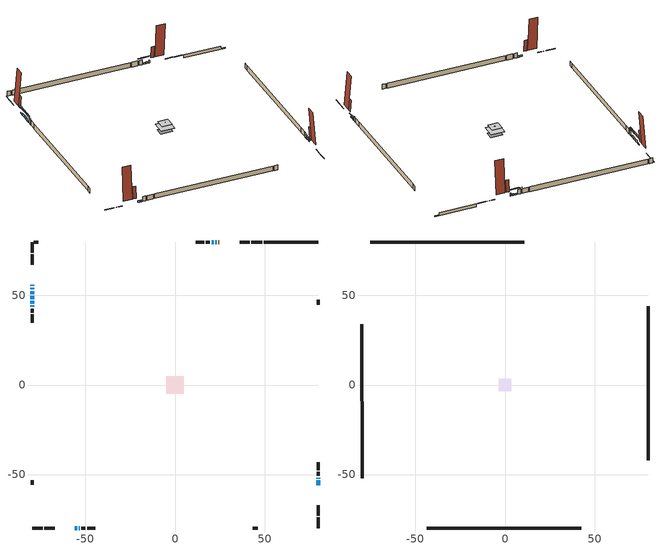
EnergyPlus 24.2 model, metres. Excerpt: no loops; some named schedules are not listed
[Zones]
conditioned space
 floor outside (Floor1 construction): -0.47,-0.47 -0.47,0.47 0.47,0.47 0.47,-0.47 z1.3
 floor adiabatic (AdiabaticFloorConstruction): -5,-5 -5,5 5,5 5,-5 z2.52
 floor foundation (Slab1 construction): -4.39,-3.18 -4.39,3.18 4.39,3.18 4.39,-3.18 z-0.97
 wall outside (RimJoist1 construction): 48.68,79.88 42.71,79.88 / -79.88,-79.88 -73.91,-79.88 / -79.88,79.88 -79.88,73.91 / 79.88,-79.88 79.88,-73.91 z1.3:1.6
 wall outside (RimJoist2 construction): 41.78,79.88 36.1,79.88 / -72.98,-79.88 -67.3,-79.88 / -79.88,72.98 -79.88,67.3 / 79.88,-72.98 79.88,-67.3 z1.3:1.6
 wall outside (AdiabaticWallConstruction 1): 24.78,79.88 24.13,79.88 z1.3:3.33
 wall outside (AdiabaticWallConstruction): 23.2,79.88 22.5,79.88 z1.3:2.58; -79.88,55.98 -79.88,55.36 z1.3:2.34; -79.88,54.44 -79.88,53.43 z1.3:2.46; -79.88,52.5 -79.88,50.73 / -79.88,49.8 -79.88,48.04 / -79.88,47.11 -79.88,45.34 z1.3:3.34; -55.98,-79.88 -54.62,-79.88 / -53.7,-79.88 -53.19,-79.88 z1.3:2.52; 79.88,-55.98 79.88,-53.26 z1.3:1.97; 79.88,-52.33 79.88,-51.72 / 21.57,79.88 20.41,79.88 z1.3:2.37; -79.88,44.41 -79.88,43.59 z1.3:2.19
 wall outside (Wall1 construction): 19.48,79.88 17.25,79.88 / -52.27,-79.88 -50.03,-79.88 / -79.88,42.66 -79.88,40.43 / 79.88,-50.79 79.88,-48.56 z1.3:4.96
 wall outside (Wall2 construction): 16.32,79.88 11.73,79.88 / -49.1,-79.88 -44.52,-79.88 / -79.88,39.5 -79.88,34.91 / 79.88,-47.63 79.88,-43.04 z1.3:4.96
 wall outside (Wall5 construction): -76.28,79.88 -78.95,79.88 / 43.49,-79.88 46.16,-79.88 / -79.88,-53.1 -79.88,-55.77 / 79.88,44.97 79.88,47.63 z1.3:4.96
 wall foundation (FoundationWall1 construction): 49.61,79.88,-0.97 49.61,79.88,1.3 76.85,79.88,1.3 76.85,79.88,-0.28 79.88,79.88,-0.28 79.88,79.88,-0.97
 window (WindowConstruction): 23.2,79.88 22.5,79.88 z1.3:2.58
 window (WindowConstruction 8): -79.88,55.97 -79.88,55.37 z1.3:2.34
 window (WindowConstruction 10): -79.88,54.44 -79.88,53.43 z1.3:2.46
 window (WindowConstruction 11): -79.88,52.5 -79.88,50.73 z1.3:3.34
 window (WindowConstruction 1): -79.88,49.8 -79.88,48.04 z1.3:3.34
 window (WindowConstruction 2): -55.97,-79.88 -54.63,-79.88 z1.3:2.52
 window (WindowConstruction 9): -53.7,-79.88 -53.2,-79.88 z1.3:2.52
 window (WindowConstruction 3): 79.88,-55.97 79.88,-53.26 z1.3:1.97
 window (WindowConstruction 4): 79.88,-52.33 79.88,-51.72 z1.3:2.37
 window (WindowConstruction 5): 21.57,79.88 20.41,79.88 z1.3:2.37
 window (WindowConstruction 6): -79.88,47.11 -79.88,45.34 z1.3:3.34
 window (WindowConstruction 7): -79.88,44.41 -79.88,43.59 z1.3:2.18
 door (Door): 24.78,79.88 24.13,79.88 z1.3:3.33
 ceiling adiabatic (AdiabaticFloorConstruction): 5,-5 5,5 -5,5 -5,-5 z2.52
 roof outside (Roof3 construction): 25.71,79.88,4.96 25.71,79.14,13.77 27.92,79.14,13.77 27.92,79.88,4.96; -56.9,-79.88,4.96 -56.9,-79.14,13.77 -59.11,-79.14,13.77 -59.11,-79.88,4.96; -79.88,56.9,4.96 -79.14,56.9,13.77 -79.14,59.11,13.77 -79.88,59.11,4.96; 79.88,-56.9,4.96 79.14,-56.9,13.77 79.14,-59.11,13.77 79.88,-59.11,4.96
attic - vented
 floor to conditioned space (Floor2 construction Reversed): -3.62,-3.62 -3.62,3.62 3.62,3.62 3.62,-3.62 z4.96
 floor to conditioned space (Floor3 construction Reversed): -0.47,-0.47 -0.47,0.47 0.47,0.47 0.47,-0.47 z4.96
 wall outside (Wall3 construction): 10.8,79.88 -75.35,79.88 / -43.59,-79.88 42.56,-79.88 / -79.88,33.98 -79.88,-52.17 / 79.88,-42.11 79.88,44.04 z1.3:4.96
 roof outside (Roof1 construction): 28.85,79.88,4.96 28.85,77.78,30.19 35.18,77.78,30.19 35.18,79.88,4.96; -60.04,-79.88,4.96 -60.04,-77.78,30.19 -66.37,-77.78,30.19 -66.37,-79.88,4.96; -79.88,60.04,4.96 -77.78,60.04,30.19 -77.78,66.37,30.19 -79.88,66.37,4.96; 79.88,-60.04,4.96 77.78,-60.04,30.19 77.78,-66.37,30.19 79.88,-66.37,4.96
shading: 18.64,79.88 27.06,79.88 27.06,80.29 18.64,80.29 z6.44; -79.88,51.51 -79.88,59.83 -80.29,59.83 -80.29,51.51 z6.2; -79.88,49.57 -79.88,58.29 -80.29,58.29 -80.29,49.57 z6.32; -79.88,46.87 -79.88,56.36 -80.29,56.36 -80.29,46.87 z7.2; -79.88,44.18 -79.88,53.66 -80.29,53.66 -80.29,44.18 z7.2; 79.88,-51.84 79.88,-57.4 80.29,-57.4 80.29,-51.84 z3.39; 79.88,-50.3 79.88,-53.75 80.29,-53.75 80.29,-50.3 z3.79; 16.55,79.88 25.43,79.88 25.43,80.29 16.55,80.29 z6.23; -79.88,41.48 -79.88,50.97 -80.29,50.97 -80.29,41.48 z7.2; -79.88,39.73 -79.88,48.27 -80.29,48.27 -80.29,39.73 z6.04
[Building]
Building 1: Terrain=Suburbs
[Site:Location]
Mont Joli AP_QC: Latitude {deg}=48.61; Longitude {deg}=-68.21; Time Zone {hr}=-5; Elevation {m}=52; Keep Site Location Information=Yes
[Site:GroundTemperature:Shallow]
-0.843868, -3.04892, -3.2255, -2.1791, 2.02165, 6.20283, 9.82768, 12.1239, 12.319, 10.4514, 6.91898, 2.86606
[Site:WaterMainsTemperature]
Calculation Method=Schedule; Temperature Schedule=mains temperature schedule
[Material] Roughness=Rough; Thermal Absorptance=0.9
Name | Thickness {m} | Conductivity {W/m-K} | Density {kg/m3} | Specific Heat {J/kg-K} | Solar Absorptance | Visible Absorptance
asphalt or fiberglass shingles | 0.00635 | 0.162714 | 1121.4 | 1465.45 | 0.4 | 0.4
ceiling loosefill ins | 0.169333 | 0.0480833 | 16.02 | 1046.75 | 0.7 | 0.7
ceiling stud and cavity | 0.1397 | 0.118768 | 65.682 | 1177.47 | 0.7 | 0.7
ceiling stud and cavity 1 | 0.1397 | 0.126132 | 65.682 | 1177.47 | 0.7 | 0.7
concrete 4.0 in. | 0.1016 | 1.803125 | 2242.8 | 837.4 | 0.7 | 0.7
concrete 8.0 in. | 0.2032 | 1.803125 | 2242.8 | 837.4 | 0.7 | 0.7
door material | 0.04445 | 0.0451087 | 512.64 | 1214.23 | 0.7 | 0.7
exterior vertical ins | 0.0451399 | 0.029427 | 32.04 | 1214.23 | 0.7 | 0.7
floor covering | 0.0127 | 0.0433444 | 54.468 | 1339.84 | 0.6 | 0.6
floor rigid ins; wall rigid ins | 0.512978 | 0.029427 | 32.04 | 1214.23 | 0.7 | 0.7
floor stud and cavity | 0.1397 | 0.0918049 | 92.3553 | 1139.71 | 0.7 | 0.7
floor stud and cavity 1 | 0.1397 | 1.75129 | 37.0049 | 1207.88 | 0.7 | 0.7
furniture material conditioned space 1 | 0.1524 | 0.115458 | 640.8 | 1214.23 | 0.6 | 0.6
gypsum board | 0.0127 | 0.160291 | 801 | 837.4 | 0.6 | 0.6
gypsum board 1 | 0.0127 | 0.160291 | 801 | 837.4 | 0.7 | 0.7
osb sheathing 0.5 in. | 0.0127 | 0.115458 | 512.64 | 1214.23 | 0.7 | 0.7
osb sheathing 0.75 in. | 0.01905 | 0.115458 | 512.64 | 1214.23 | 0.7 | 0.7
osb sheathing 2.0 in. | 0.0508 | 0.115458 | 512.64 | 1214.23 | 0.7 | 0.7
rim joist rigid ins; roof rigid ins | 0.051816 | 0.029427 | 32.04 | 1214.23 | 0.7 | 0.7
rim joist stud and cavity | 0.0508 | 0.0451784 | 125.044 | 1163.47 | 0.6 | 0.6
rim joist stud and cavity 1 | 0.0508 | 0.0399264 | 125.044 | 1163.47 | 0.6 | 0.6
roof stud and cavity | 0.2032 | 0.214196 | 78.34581 | 1123.46 | 0.7 | 0.7
wall stud and cavity | 0.1397 | 0.084134 | 139.0536 | 1170.24 | 0.7 | 0.7
wall stud and cavity 1 | 0.1397 | 0.0822159 | 139.0536 | 1170.24 | 0.7 | 0.7
wall stud and cavity 2 | 0.0889 | 6.9971 | 50.32683 | 1063.81 | 0.6 | 0.6
wall stud and cavity 3 | 0.1397 | 0.0858158 | 139.0536 | 1170.24 | 0.7 | 0.7
wall stud and cavity 4 | 0.0889 | 0.380278 | 52.3479 | 1209.89 | 0.7 | 0.7
wall stud and cavity 5 | 0.0889 | 0.391764 | 83.0341 | 1211.67 | 0.7 | 0.7
wood siding | 0.0254 | 0.102417 | 544.68 | 1172.36 | 0.4 | 0.4
wood siding 1 | 0.00254 | 0.102417 | 544.68 | 1172.36 | 0.4 | 0.4
wood siding 2; wood siding 3; wood siding 4 | 0.0254 | 0.102417 | 544.68 | 1172.36 | 0.7 | 0.7
[WindowMaterial:SimpleGlazingSystem]
Name | U-Factor {W/m2-K} | Solar Heat Gain Coefficient
WindowMaterial | 3.006501 | 0.52
WindowMaterial 1 | 4.23352 | 0.68
WindowMaterial 2 | 2.9378 | 0.65
WindowMaterial 3 | 2.197386 | 0.61
WindowMaterial 4 | 2.293912 | 0.57
WindowMaterial 5 | 2.99458 | 0.55
WindowMaterial 6 | 5.83755 | 0.59
WindowMaterial 7 | 5.97666 | 0.58
WindowMaterial 8 | 6.75625 | 0.73
WindowMaterial 9 | 2.94802 | 0.58
[Construction]
AdiabaticFloorConstruction: floor stud and cavity 1, floor rigid ins, osb sheathing 0.75 in., floor covering
AdiabaticWallConstruction: wood siding 3, wall rigid ins, wall stud and cavity 4, gypsum board
AdiabaticWallConstruction 1: wood siding 4, wall rigid ins, wall stud and cavity 4, gypsum board
Door: door material
Floor1 construction: floor stud and cavity, osb sheathing 0.75 in., floor covering
Floor2 construction Reversed: gypsum board, ceiling stud and cavity, ceiling loosefill ins
Floor3 construction Reversed: gypsum board, ceiling stud and cavity 1, ceiling loosefill ins
FoundationWall1 construction: concrete 8.0 in., gypsum board 1
furniture construction conditioned space 1: furniture material conditioned space 1
PartitionWallConstruction: gypsum board, wall stud and cavity 5, gypsum board
RimJoist1 construction: wood siding 2, osb sheathing 2.0 in., rim joist stud and cavity
RimJoist2 construction: wood siding 2, rim joist rigid ins, osb sheathing 2.0 in., rim joist stud and cavity 1
Roof1 construction: asphalt or fiberglass shingles
Roof3 construction: asphalt or fiberglass shingles, roof rigid ins, osb sheathing 0.75 in., roof stud and cavity, gypsum board
Slab1 construction: concrete 4.0 in.
Wall1 construction: wood siding, osb sheathing 0.5 in., wall stud and cavity, gypsum board
Wall2 construction: wood siding, osb sheathing 0.5 in., wall stud and cavity 1, gypsum board
Wall3 construction: wood siding 1, wall stud and cavity 2
Wall5 construction: wood siding, osb sheathing 0.5 in., wall stud and cavity 3, gypsum board
WindowConstruction: WindowMaterial
WindowConstruction 1; WindowConstruction 11; WindowConstruction 6: WindowMaterial 1
WindowConstruction 10: WindowMaterial 9
WindowConstruction 2: WindowMaterial 2
WindowConstruction 3: WindowMaterial 3
WindowConstruction 4: WindowMaterial 4
WindowConstruction 5: WindowMaterial 5
WindowConstruction 7: WindowMaterial 6
WindowConstruction 8: WindowMaterial 7
WindowConstruction 9: WindowMaterial 8
[Zone] Multiplier=1; Part of Total Floor Area=Yes
Name | Volume {m3}
attic - vented | 64.4849
conditioned space | 429.2
[Space]
Name | Zone | Volume {m3}
attic - vented 1 | attic - vented | 64.4849
conditioned space 1 | conditioned space | 429.2
[ZoneInfiltration:EffectiveLeakageArea]
infil attic - vented 1: Zone or Space=attic - vented 1; Schedule=Always On Discrete; Effective Air Leakage Area {cm2}=1851.13; Stack Coefficient=0.00200863; Wind Coefficient=3.0281e-05
[ZoneMixing]
whole house fan mix: Zone or Space=attic - vented; Schedule=Always On Continuous; Design Flow Rate Calculation Method=Flow/Zone; Design Flow Rate {m3/s}=0; Source Zone or Space=conditioned space
[SurfaceProperty:ExposedFoundationPerimeter]
Slab1: Exposed Perimeter Calculation Method=TotalExposedPerimeter; Total Exposed Perimeter {m}=30.268
[InternalMass] Zone or ZoneList=conditioned space; Space or SpaceList=conditioned space 1
Name | Construction | Surface Area {m2}
furniture mass conditioned space 1 | furniture construction conditioned space 1 | 62.6718
partition wall mass | PartitionWallConstruction | 156.679
[Lights]
interior lighting: Zone or ZoneList or Space or SpaceList=conditioned space 1; Schedule=interior lighting schedule; Design Level Calculation Method=LightingLevel; Lighting Level {W}=343.2; Return Air Fraction=0; Fraction Radiant=0.6; Fraction Visible=0.2; Fraction Replaceable=1
[People]
occupants: Zone or ZoneList or Space or SpaceList=conditioned space 1; Number of People Schedule=occupants schedule; Number of People Calculation Method=People; Number of People=3; Fraction Radiant=0.314171; Sensible Heat Fraction=0.56303; Activity Level Schedule=occupants activity schedule; Carbon Dioxide Generation Rate {m3/s-W}=0; Enable ASHRAE 55 Comfort Warnings=No; Mean Radiant Temperature Calculation Type=EnclosureAveraged
[ElectricEquipment] Zone or ZoneList or Space or SpaceList=conditioned space 1; Design Level Calculation Method=EquipmentLevel
Name | Schedule | Design Level {W} | Fraction Latent | Fraction Radiant | Fraction Lost
clothes dryer | clothes dryer schedule | 140.772 | 0.015 | 0.081 | 0.85
clothes washer | clothes washer schedule | 32.1985 | 0.03 | 0.162 | 0.7
cooking range | cooking range schedule | 215.147 | 0.08 | 0.432 | 0.2
dishwasher | dishwasher schedule | 66.8632 | 0.3 | 0.18 | 0.4
fridge | fridge schedule | 72.9452 | 0 | 0.6 | 0
mech vent bath fan 0 | mech vent bath fan 0 schedule | 50.2 | 0 | 0 | 1
mech vent house fan | mech vent house fan schedule | 0 | 0 | 0 | 1
mech vent house fan cfis | mech vent house fan cfis schedule | 0 | 0 | 0 | 0
mech vent range fan 0 | mech vent range fan 0 schedule | 57 | 0 | 0 | 1
misc plug loads | misc plug loads schedule | 494.7 | 0.045 | 0.513 | 0.1
whole house fan | Always On Discrete | 0 | 0 | 0 | 1
[OtherEquipment] Zone or ZoneList or Space or SpaceList=conditioned space 1; Design Level Calculation Method=EquipmentLevel
Name | Fuel Type | Schedule | Design Level {W} | Fraction Latent | Fraction Radiant | Fraction Lost
clothes dryer 1 | Electricity | clothes dryer schedule | 0 | 0.015 | 0.081 | 0.85
cooking range 1 | Electricity | cooking range schedule | 0 | 0.08 | 0.432 | 0.2
general water use latent | None | general water use schedule | 62.594 | 1 | 0 | 0
general water use sensible | None | general water use schedule | -61.6891 | 0 | 0.6 | 0
mech vent house fan latent load | None | Always On Discrete | 0 | 1 | 0 | 0
mech vent house fan sensible load | None | Always On Discrete | 0 | 0 | 0 | 0
water heater energy adjustment1 | Electricity | Always On Discrete | 0.01 | 0 | 0 | 1
[ZoneInfiltration:DesignFlowRate] Zone or ZoneList or Space or SpaceList=conditioned space 1; Schedule=Always On Discrete; Design Flow Rate Calculation Method=Flow/Zone; Design Flow Rate {m3/s}=0
infil flow; natural vent flow; whole house fan flow
[ZoneControl:Thermostat]
conditioned space Thermostat: Zone or ZoneList=conditioned space; Control Type Schedule=conditioned space Thermostat Schedule; Control 1=conditioned space temperature setpoint; Temperature Difference Between Cutout And Setpoint {deltaC}=0
[ThermostatSetpoint:DualSetpoint]
conditioned space temperature setpoint: Heating Setpoint Temperature Schedule=heating setpoint; Cooling Setpoint Temperature Schedule=cooling setpoint
[Zone equipment]
conditioned space: electric baseboard
[Foundation:Kiva]
Foundation Kiva 1: Initial Indoor Air Temperature {C}=18; Wall Height Above Grade {m}=1.3; Wall Depth Below Slab {m}=0.2032; Custom Block Material Name 1=exterior vertical ins; Custom Block Depth 1 {m}=2.269998; Custom Block X Position 1 {m}=0.2159; Custom Block Z Position 1 {m}=0
[Foundation:Kiva:Settings]
Soil Conductivity {W/m-K}=0.849921; Soil Density {kg/m3}=1842.3; Soil Specific Heat {J/kg-K}=418.7; Ground Solar Absorptivity=0.9; Ground Thermal Absorptivity=0.9; Ground Surface Roughness {m}=0.03; Far-Field Width {m}=40; Deep-Ground Boundary Condition=ZeroFlux; Deep-Ground Depth {m}=40; Minimum Cell Dimension {m}=0.2; Maximum Cell Growth Coefficient=3; Simulation Timestep=Timestep
[Exterior:Lights]
exterior lighting: Schedule=exterior lighting schedule; Design Level {W}=75.6
[EnergyManagementSystem:Sensor] Output:Variable or Output:Meter Index Key=conditioned space
Name | Output:Variable or Output:Meter
conditioned_space_clg_unmet_s | Zone Cooling Setpoint Not Met Time
conditioned_space_htg_unmet_s | Zone Heating Setpoint Not Met Time
fridge_tin_s; tin_s; tin_s_1 | Zone Mean Air Temperature
tout_s | Zone Outdoor Air Drybulb Temperature
win_s | Zone Air Humidity Ratio
[Schedule:Constant]
Name | Hourly Value
Always On Continuous; mech vent house fan schedule; mech vent house fan cfis schedule; Always On Discrete | 1
occupants activity schedule | 117.228
fridge schedule | 0
[Schedule:Week:Daily]
interior lighting schedule Week Rule - Jan1-Jan27: interior lighting schedule day, interior lighting schedule day, interior lighting schedule day, interior lighting schedule day, interior lighting schedule day, interior lighting schedule day, interior lighting schedule day, interior lighting schedule default day, interior lighting schedule default day, interior lighting schedule default day, interior lighting schedule default day, interior lighting schedule default day
interior lighting schedule Week Rule - Jan28-Feb3: interior lighting schedule day, interior lighting schedule day, interior lighting schedule day, interior lighting schedule day, interior lighting schedule day 1, interior lighting schedule day 1, interior lighting schedule day 1, interior lighting schedule default day, interior lighting schedule default day, interior lighting schedule default day, interior lighting schedule default day, interior lighting schedule default day
interior lighting schedule Week Rule - Feb4-Feb24: interior lighting schedule day 1, interior lighting schedule day 1, interior lighting schedule day 1, interior lighting schedule day 1, interior lighting schedule day 1, interior lighting schedule day 1, interior lighting schedule day 1, interior lighting schedule default day, interior lighting schedule default day, interior lighting schedule default day, interior lighting schedule default day, interior lighting schedule default day
interior lighting schedule Week Rule - Feb25-Mar3: interior lighting schedule day 1, interior lighting schedule day 1, interior lighting schedule day 1, interior lighting schedule day 1, interior lighting schedule day 2, interior lighting schedule day 2, interior lighting schedule day 2, interior lighting schedule default day, interior lighting schedule default day, interior lighting schedule default day, interior lighting schedule default day, interior lighting schedule default day
interior lighting schedule Week Rule - Mar4-Mar31: interior lighting schedule day 2, interior lighting schedule day 2, interior lighting schedule day 2, interior lighting schedule day 2, interior lighting schedule day 2, interior lighting schedule day 2, interior lighting schedule day 2, interior lighting schedule default day, interior lighting schedule default day, interior lighting schedule default day, interior lighting schedule default day, interior lighting schedule default day
interior lighting schedule Week Rule - Apr1-Apr28: interior lighting schedule day 3, interior lighting schedule day 3, interior lighting schedule day 3, interior lighting schedule day 3, interior lighting schedule day 3, interior lighting schedule day 3, interior lighting schedule day 3, interior lighting schedule default day, interior lighting schedule default day, interior lighting schedule default day, interior lighting schedule default day, interior lighting schedule default day
interior lighting schedule Week Rule - Apr29-May5: interior lighting schedule day 3, interior lighting schedule day 3, interior lighting schedule day 4, interior lighting schedule day 4, interior lighting schedule day 4, interior lighting schedule day 4, interior lighting schedule day 4, interior lighting schedule default day, interior lighting schedule default day, interior lighting schedule default day, interior lighting schedule default day, interior lighting schedule default day
interior lighting schedule Week Rule - May6-May26: interior lighting schedule day 4, interior lighting schedule day 4, interior lighting schedule day 4, interior lighting schedule day 4, interior lighting schedule day 4, interior lighting schedule day 4, interior lighting schedule day 4, interior lighting schedule default day, interior lighting schedule default day, interior lighting schedule default day, interior lighting schedule default day, interior lighting schedule default day
interior lighting schedule Week Rule - May27-Jun2: interior lighting schedule day 4, interior lighting schedule day 4, interior lighting schedule day 4, interior lighting schedule day 4, interior lighting schedule day 4, interior lighting schedule day 5, interior lighting schedule day 5, interior lighting schedule default day, interior lighting schedule default day, interior lighting schedule default day, interior lighting schedule default day, interior lighting schedule default day
interior lighting schedule Week Rule - Jun3-Jun30: interior lighting schedule day 5, interior lighting schedule day 5, interior lighting schedule day 5, interior lighting schedule day 5, interior lighting schedule day 5, interior lighting schedule day 5, interior lighting schedule day 5, interior lighting schedule default day, interior lighting schedule default day, interior lighting schedule default day, interior lighting schedule default day, interior lighting schedule default day
interior lighting schedule Week Rule - Jul1-Jul28: interior lighting schedule day 6, interior lighting schedule day 6, interior lighting schedule day 6, interior lighting schedule day 6, interior lighting schedule day 6, interior lighting schedule day 6, interior lighting schedule day 6, interior lighting schedule default day, interior lighting schedule default day, interior lighting schedule default day, interior lighting schedule default day, interior lighting schedule default day
interior lighting schedule Week Rule - Jul29-Aug4: interior lighting schedule day 6, interior lighting schedule day 6, interior lighting schedule day 6, interior lighting schedule day 7, interior lighting schedule day 7, interior lighting schedule day 7, interior lighting schedule day 7, interior lighting schedule default day, interior lighting schedule default day, interior lighting schedule default day, interior lighting schedule default day, interior lighting schedule default day
interior lighting schedule Week Rule - Aug5-Aug25: interior lighting schedule day 7, interior lighting schedule day 7, interior lighting schedule day 7, interior lighting schedule day 7, interior lighting schedule day 7, interior lighting schedule day 7, interior lighting schedule day 7, interior lighting schedule default day, interior lighting schedule default day, interior lighting schedule default day, interior lighting schedule default day, interior lighting schedule default day
interior lighting schedule Week Rule - Aug26-Sep1: interior lighting schedule day 7, interior lighting schedule day 7, interior lighting schedule day 7, interior lighting schedule day 7, interior lighting schedule day 7, interior lighting schedule day 7, interior lighting schedule day 8, interior lighting schedule default day, interior lighting schedule default day, interior lighting schedule default day, interior lighting schedule default day, interior lighting schedule default day
interior lighting schedule Week Rule - Sep2-Sep29: interior lighting schedule day 8, interior lighting schedule day 8, interior lighting schedule day 8, interior lighting schedule day 8, interior lighting schedule day 8, interior lighting schedule day 8, interior lighting schedule day 8, interior lighting schedule default day, interior lighting schedule default day, interior lighting schedule default day, interior lighting schedule default day, interior lighting schedule default day
interior lighting schedule Week Rule - Sep30-Oct6: interior lighting schedule day 8, interior lighting schedule day 9, interior lighting schedule day 9, interior lighting schedule day 9, interior lighting schedule day 9, interior lighting schedule day 9, interior lighting schedule day 9, interior lighting schedule default day, interior lighting schedule default day, interior lighting schedule default day, interior lighting schedule default day, interior lighting schedule default day
interior lighting schedule Week Rule - Oct7-Oct27: interior lighting schedule day 9, interior lighting schedule day 9, interior lighting schedule day 9, interior lighting schedule day 9, interior lighting schedule day 9, interior lighting schedule day 9, interior lighting schedule day 9, interior lighting schedule default day, interior lighting schedule default day, interior lighting schedule default day, interior lighting schedule default day, interior lighting schedule default day
interior lighting schedule Week Rule - Oct28-Nov3: interior lighting schedule day 9, interior lighting schedule day 9, interior lighting schedule day 9, interior lighting schedule day 9, interior lighting schedule day 10, interior lighting schedule day 10, interior lighting schedule day 10, interior lighting schedule default day, interior lighting schedule default day, interior lighting schedule default day, interior lighting schedule default day, interior lighting schedule default day
interior lighting schedule Week Rule - Nov4-Nov24: interior lighting schedule day 10, interior lighting schedule day 10, interior lighting schedule day 10, interior lighting schedule day 10, interior lighting schedule day 10, interior lighting schedule day 10, interior lighting schedule day 10, interior lighting schedule default day, interior lighting schedule default day, interior lighting schedule default day, interior lighting schedule default day, interior lighting schedule default day
interior lighting schedule Week Rule - Nov25-Dec1: interior lighting schedule day 10, interior lighting schedule day 10, interior lighting schedule day 10, interior lighting schedule day 10, interior lighting schedule day 10, interior lighting schedule day 10, interior lighting schedule day 11, interior lighting schedule default day, interior lighting schedule default day, interior lighting schedule default day, interior lighting schedule default day, interior lighting schedule default day
interior lighting schedule Week Rule - Dec2-Dec31: interior lighting schedule day 11, interior lighting schedule day 11, interior lighting schedule day 11, interior lighting schedule day 11, interior lighting schedule day 11, interior lighting schedule day 11, interior lighting schedule day 11, interior lighting schedule default day, interior lighting schedule default day, interior lighting schedule default day, interior lighting schedule default day, interior lighting schedule default day
occupants schedule Week Rule - Jan1-Dec31: occupants schedule day, occupants schedule day, occupants schedule day, occupants schedule day, occupants schedule day, occupants schedule day, occupants schedule day, occupants schedule default day, occupants schedule default day, occupants schedule default day, occupants schedule default day, occupants schedule default day
clothes dryer schedule Week Rule - Jan1-Dec31: clothes dryer schedule day, clothes dryer schedule day, clothes dryer schedule day, clothes dryer schedule day, clothes dryer schedule day, clothes dryer schedule day, clothes dryer schedule day, clothes dryer schedule default day, clothes dryer schedule default day, clothes dryer schedule default day, clothes dryer schedule default day, clothes dryer schedule default day
clothes washer schedule Week Rule - Jan1-Dec31: clothes washer schedule day, clothes washer schedule day, clothes washer schedule day, clothes washer schedule day, clothes washer schedule day, clothes washer schedule day, clothes washer schedule day, clothes washer schedule default day, clothes washer schedule default day, clothes washer schedule default day, clothes washer schedule default day, clothes washer schedule default day
cooking range schedule Week Rule - Jan1-Dec31: cooking range schedule day, cooking range schedule day, cooking range schedule day, cooking range schedule day, cooking range schedule day, cooking range schedule day, cooking range schedule day, cooking range schedule default day, cooking range schedule default day, cooking range schedule default day, cooking range schedule default day, cooking range schedule default day
dishwasher schedule Week Rule - Jan1-Dec31: dishwasher schedule day, dishwasher schedule day, dishwasher schedule day, dishwasher schedule day, dishwasher schedule day, dishwasher schedule day, dishwasher schedule day, dishwasher schedule default day, dishwasher schedule default day, dishwasher schedule default day, dishwasher schedule default day, dishwasher schedule default day
mech vent bath fan 0 schedule Week Rule - Jan1-Dec31: mech vent bath fan 0 schedule day, mech vent bath fan 0 schedule day, mech vent bath fan 0 schedule day, mech vent bath fan 0 schedule day, mech vent bath fan 0 schedule day, mech vent bath fan 0 schedule day, mech vent bath fan 0 schedule day, mech vent bath fan 0 schedule default day, mech vent bath fan 0 schedule default day, mech vent bath fan 0 schedule default day, mech vent bath fan 0 schedule default day, mech vent bath fan 0 schedule default day
mech vent range fan 0 schedule Week Rule - Jan1-Dec31: mech vent range fan 0 schedule day, mech vent range fan 0 schedule day, mech vent range fan 0 schedule day, mech vent range fan 0 schedule day, mech vent range fan 0 schedule day, mech vent range fan 0 schedule day, mech vent range fan 0 schedule day, mech vent range fan 0 schedule default day, mech vent range fan 0 schedule default day, mech vent range fan 0 schedule default day, mech vent range fan 0 schedule default day, mech vent range fan 0 schedule default day
misc plug loads schedule Week Rule - Jan1-Dec31: misc plug loads schedule day, misc plug loads schedule day, misc plug loads schedule day, misc plug loads schedule day, misc plug loads schedule day, misc plug loads schedule day, misc plug loads schedule day, misc plug loads schedule default day, misc plug loads schedule default day, misc plug loads schedule default day, misc plug loads schedule default day, misc plug loads schedule default day
general water use schedule Week Rule - Jan1-Dec31: general water use schedule day, general water use schedule day, general water use schedule day, general water use schedule day, general water use schedule day, general water use schedule day, general water use schedule day, general water use schedule default day, general water use schedule default day, general water use schedule default day, general water use schedule default day, general water use schedule default day
exterior lighting schedule Week Rule - Jan1-Jan27: exterior lighting schedule day, exterior lighting schedule day, exterior lighting schedule day, exterior lighting schedule day, exterior lighting schedule day, exterior lighting schedule day, exterior lighting schedule day, exterior lighting schedule default day, exterior lighting schedule default day, exterior lighting schedule default day, exterior lighting schedule default day, exterior lighting schedule default day
exterior lighting schedule Week Rule - Jan28-Feb3: exterior lighting schedule day, exterior lighting schedule day, exterior lighting schedule day, exterior lighting schedule day, exterior lighting schedule day 1, exterior lighting schedule day 1, exterior lighting schedule day 1, exterior lighting schedule default day, exterior lighting schedule default day, exterior lighting schedule default day, exterior lighting schedule default day, exterior lighting schedule default day
exterior lighting schedule Week Rule - Feb4-Feb24: exterior lighting schedule day 1, exterior lighting schedule day 1, exterior lighting schedule day 1, exterior lighting schedule day 1, exterior lighting schedule day 1, exterior lighting schedule day 1, exterior lighting schedule day 1, exterior lighting schedule default day, exterior lighting schedule default day, exterior lighting schedule default day, exterior lighting schedule default day, exterior lighting schedule default day
exterior lighting schedule Week Rule - Feb25-Mar3: exterior lighting schedule day 1, exterior lighting schedule day 1, exterior lighting schedule day 1, exterior lighting schedule day 1, exterior lighting schedule day 2, exterior lighting schedule day 2, exterior lighting schedule day 2, exterior lighting schedule default day, exterior lighting schedule default day, exterior lighting schedule default day, exterior lighting schedule default day, exterior lighting schedule default day
exterior lighting schedule Week Rule - Mar4-Mar31: exterior lighting schedule day 2, exterior lighting schedule day 2, exterior lighting schedule day 2, exterior lighting schedule day 2, exterior lighting schedule day 2, exterior lighting schedule day 2, exterior lighting schedule day 2, exterior lighting schedule default day, exterior lighting schedule default day, exterior lighting schedule default day, exterior lighting schedule default day, exterior lighting schedule default day
exterior lighting schedule Week Rule - Apr1-Apr28: exterior lighting schedule day 3, exterior lighting schedule day 3, exterior lighting schedule day 3, exterior lighting schedule day 3, exterior lighting schedule day 3, exterior lighting schedule day 3, exterior lighting schedule day 3, exterior lighting schedule default day, exterior lighting schedule default day, exterior lighting schedule default day, exterior lighting schedule default day, exterior lighting schedule default day
exterior lighting schedule Week Rule - Apr29-May5: exterior lighting schedule day 3, exterior lighting schedule day 3, exterior lighting schedule day 4, exterior lighting schedule day 4, exterior lighting schedule day 4, exterior lighting schedule day 4, exterior lighting schedule day 4, exterior lighting schedule default day, exterior lighting schedule default day, exterior lighting schedule default day, exterior lighting schedule default day, exterior lighting schedule default day
exterior lighting schedule Week Rule - May6-May26: exterior lighting schedule day 4, exterior lighting schedule day 4, exterior lighting schedule day 4, exterior lighting schedule day 4, exterior lighting schedule day 4, exterior lighting schedule day 4, exterior lighting schedule day 4, exterior lighting schedule default day, exterior lighting schedule default day, exterior lighting schedule default day, exterior lighting schedule default day, exterior lighting schedule default day
exterior lighting schedule Week Rule - May27-Jun2: exterior lighting schedule day 4, exterior lighting schedule day 4, exterior lighting schedule day 4, exterior lighting schedule day 4, exterior lighting schedule day 4, exterior lighting schedule day 5, exterior lighting schedule day 5, exterior lighting schedule default day, exterior lighting schedule default day, exterior lighting schedule default day, exterior lighting schedule default day, exterior lighting schedule default day
exterior lighting schedule Week Rule - Jun3-Jun30: exterior lighting schedule day 5, exterior lighting schedule day 5, exterior lighting schedule day 5, exterior lighting schedule day 5, exterior lighting schedule day 5, exterior lighting schedule day 5, exterior lighting schedule day 5, exterior lighting schedule default day, exterior lighting schedule default day, exterior lighting schedule default day, exterior lighting schedule default day, exterior lighting schedule default day
exterior lighting schedule Week Rule - Jul1-Jul28: exterior lighting schedule day 6, exterior lighting schedule day 6, exterior lighting schedule day 6, exterior lighting schedule day 6, exterior lighting schedule day 6, exterior lighting schedule day 6, exterior lighting schedule day 6, exterior lighting schedule default day, exterior lighting schedule default day, exterior lighting schedule default day, exterior lighting schedule default day, exterior lighting schedule default day
[Schedule:Year]
interior lighting schedule: interior lighting schedule Week Rule - Jan1-Jan27, 1, 1, 1, 27, interior lighting schedule Week Rule - Jan28-Feb3, 1, 28, 2, 3, interior lighting schedule Week Rule - Feb4-Feb24, 2, 4, 2, 24, interior lighting schedule Week Rule - Feb25-Mar3, 2, 25, 3, 3, interior lighting schedule Week Rule - Mar4-Mar31, 3, 4, 3, 31, interior lighting schedule Week Rule - Apr1-Apr28, 4, 1, 4, 28, interior lighting schedule Week Rule - Apr29-May5, 4, 29, 5, 5, interior lighting schedule Week Rule - May6-May26, 5, 6, 5, 26, interior lighting schedule Week Rule - May27-Jun2, 5, 27, 6, 2, interior lighting schedule Week Rule - Jun3-Jun30, 6, 3, 6, 30, interior lighting schedule Week Rule - Jul1-Jul28, 7, 1, 7, 28, interior lighting schedule Week Rule - Jul29-Aug4, 7, 29, 8, 4, interior lighting schedule Week Rule - Aug5-Aug25, 8, 5, 8, 25, interior lighting schedule Week Rule - Aug26-Sep1, 8, 26, 9, 1, interior lighting schedule Week Rule - Sep2-Sep29, 9, 2, 9, 29, interior lighting schedule Week Rule - Sep30-Oct6, 9, 30, 10, 6, interior lighting schedule Week Rule - Oct7-Oct27, 10, 7, 10, 27, interior lighting schedule Week Rule - Oct28-Nov3, 10, 28, 11, 3, interior lighting schedule Week Rule - Nov4-Nov24, 11, 4, 11, 24, interior lighting schedule Week Rule - Nov25-Dec1, 11, 25, 12, 1, interior lighting schedule Week Rule - Dec2-Dec31, 12, 2, 12, 31
occupants schedule: occupants schedule Week Rule - Jan1-Dec31, 1, 1, 12, 31
clothes dryer schedule: clothes dryer schedule Week Rule - Jan1-Dec31, 1, 1, 12, 31
clothes washer schedule: clothes washer schedule Week Rule - Jan1-Dec31, 1, 1, 12, 31
cooking range schedule: cooking range schedule Week Rule - Jan1-Dec31, 1, 1, 12, 31
dishwasher schedule: dishwasher schedule Week Rule - Jan1-Dec31, 1, 1, 12, 31
mech vent bath fan 0 schedule: mech vent bath fan 0 schedule Week Rule - Jan1-Dec31, 1, 1, 12, 31
mech vent range fan 0 schedule: mech vent range fan 0 schedule Week Rule - Jan1-Dec31, 1, 1, 12, 31
misc plug loads schedule: misc plug loads schedule Week Rule - Jan1-Dec31, 1, 1, 12, 31
general water use schedule: general water use schedule Week Rule - Jan1-Dec31, 1, 1, 12, 31
exterior lighting schedule: exterior lighting schedule Week Rule - Jan1-Jan27, 1, 1, 1, 27, exterior lighting schedule Week Rule - Jan28-Feb3, 1, 28, 2, 3, exterior lighting schedule Week Rule - Feb4-Feb24, 2, 4, 2, 24, exterior lighting schedule Week Rule - Feb25-Mar3, 2, 25, 3, 3, exterior lighting schedule Week Rule - Mar4-Mar31, 3, 4, 3, 31, exterior lighting schedule Week Rule - Apr1-Apr28, 4, 1, 4, 28, exterior lighting schedule Week Rule - Apr29-May5, 4, 29, 5, 5, exterior lighting schedule Week Rule - May6-May26, 5, 6, 5, 26, exterior lighting schedule Week Rule - May27-Jun2, 5, 27, 6, 2, exterior lighting schedule Week Rule - Jun3-Jun30, 6, 3, 6, 30, exterior lighting schedule Week Rule - Jul1-Jul28, 7, 1, 7, 28, exterior lighting schedule Week Rule - Jul29-Aug4, 7, 29, 8, 4, exterior lighting schedule Week Rule - Aug5-Aug25, 8, 5, 8, 25, exterior lighting schedule Week Rule - Aug26-Sep1, 8, 26, 9, 1, exterior lighting schedule Week Rule - Sep2-Sep29, 9, 2, 9, 29, exterior lighting schedule Week Rule - Sep30-Oct6, 9, 30, 10, 6, exterior lighting schedule Week Rule - Oct7-Oct27, 10, 7, 10, 27, exterior lighting schedule Week Rule - Oct28-Nov3, 10, 28, 11, 3, exterior lighting schedule Week Rule - Nov4-Nov24, 11, 4, 11, 24, exterior lighting schedule Week Rule - Nov25-Dec1, 11, 25, 12, 1, exterior lighting schedule Week Rule - Dec2-Dec31, 12, 2, 12, 31
[Schedule:Compact]
conditioned space Thermostat Schedule: Through: 12/31, For: AllDays, Until: 24:00, 4
mains temperature schedule: Through: 01/01, For: AllDays, Until: 24:00, 4.55833, Through: 01/02, For: AllDays, Until: 24:00, 4.48833, Through: 01/03, For: AllDays, Until: 24:00, 4.41944, Through: 01/04, For: AllDays, Until: 24:00, 4.35111, Through: 01/05, For: AllDays, Until: 24:00, 4.28389, Through: 01/06, For: AllDays, Until: 24:00, 4.21778, Through: 01/07, For: AllDays, Until: 24:00, 4.15278, Through: 01/08, For: AllDays, Until: 24:00, 4.08889, Through: 01/09, For: AllDays, Until: 24:00, 4.02611, Through: 01/10, For: AllDays, Until: 24:00, 3.96444, Through: 01/11, For: AllDays, Until: 24:00, 3.90333, Through: 01/12, For: AllDays, Until: 24:00, 3.84389, Through: 01/13, For: AllDays, Until: 24:00, 3.78556, Through: 01/14, For: AllDays, Until: 24:00, 3.72833, Through: 01/15, For: AllDays, Until: 24:00, 3.67222, Through: 01/16, For: AllDays, Until: 24:00, 3.61722, Through: 01/17, For: AllDays, Until: 24:00, 3.56333, Through: 01/18, For: AllDays, Until: 24:00, 3.51111, Through: 01/19, For: AllDays, Until: 24:00, 3.46, Through: 01/20, For: AllDays, Until: 24:00, 3.41, Through: 01/21, For: AllDays, Until: 24:00, 3.36111, Through: 01/22, For: AllDays, Until: 24:00, 3.31389, Through: 01/23, For: AllDays, Until: 24:00, 3.26778, Through: 01/24, For: AllDays, Until: 24:00, 3.22278, Through: 01/25, For: AllDays, Until: 24:00, 3.17944, Through: 01/26, For: AllDays, Until: 24:00, 3.13722, Through: 01/27, For: AllDays, Until: 24:00, 3.09667, Through: 01/28, For: AllDays, Until: 24:00, 3.05722, Through: 01/29, For: AllDays, Until: 24:00, 3.01944, Through: 01/30, For: AllDays, Until: 24:00, 2.98278, Through: 01/31, For: AllDays, Until: 24:00, 2.94778, Through: 02/01, For: AllDays, Until: 24:00, 2.91389, Through: 02/02, For: AllDays, Until: 24:00, 2.88167, Through: 02/03, For: AllDays, Until: 24:00, 2.85056, Through: 02/04, For: AllDays, Until: 24:00, 2.82111, Through: 02/05, For: AllDays, Until: 24:00, 2.79278, Through: 02/06, For: AllDays, Until: 24:00, 2.76667, Through: 02/07, For: AllDays, Until: 24:00, 2.74111, Through: 02/08, For: AllDays, Until: 24:00, 2.71778, Through: 02/09, For: AllDays, Until: 24:00, 2.69556, Through: 02/10, For: AllDays, Until: 24:00, 2.675, Through: 02/11, For: AllDays, Until: 24:00, 2.65556, Through: 02/12, For: AllDays, Until: 24:00, 2.63833, Through: 02/13, For: AllDays, Until: 24:00, 2.62222, Through: 02/14, For: AllDays, Until: 24:00, 2.60722, Through: 02/15, For: AllDays, Until: 24:00, 2.59389, Through: 02/16, For: AllDays, Until: 24:00, 2.58278, Through: 02/17, For: AllDays, Until: 24:00, 2.57222, Through: 02/18, For: AllDays, Until: 24:00, 2.56389, Through: 02/19, For: AllDays, Until: 24:00, 2.55667, Through: 02/20, For: AllDays, Until: 24:00, 2.55111, Through: 02/21, For: AllDays, Until: 24:00, 2.54722, Through: 02/22, For: AllDays, Until: 24:00, 2.545, Through: 02/23, For: AllDays, Until: 24:00, 2.54389, Through: 02/24, For: AllDays, Until: 24:00, 2.54444, Through: 02/25, For: AllDays, Until: 24:00, 2.54667, Through: 02/26, For: AllDays, Until: 24:00, 2.55056, Through: 02/27, For: AllDays, Until: 24:00, 2.55556, Through: 02/28, For: AllDays, Until: 24:00, 2.56222, Through: 03/01, For: AllDays, Until: 24:00, 2.57056, Through: 03/02, For: AllDays, Until: 24:00, 2.58, Through: 03/03, For: AllDays, Until: 24:00, 2.59167, Through: 03/04, For: AllDays, Until: 24:00, 2.60444, Through: 03/05, For: AllDays, Until: 24:00, 2.61889, Through: 03/06, For: AllDays, Until: 24:00, 2.63444, Through: 03/07, For: AllDays, Until: 24:00, 2.65167, Through: 03/08, For: AllDays, Until: 24:00, 2.67056, Through: 03/09, For: AllDays, Until: 24:00, 2.69111, Through: 03/10, For: AllDays, Until: 24:00, 2.71278, Through: 03/11, For: AllDays, Until: 24:00, 2.73611, Through: 03/12, For: AllDays, Until: 24:00, 2.76111, Through: 03/13, For: AllDays, Until: 24:00, 2.78722, Through: 03/14, For: AllDays, Until: 24:00, 2.815, Through: 03/15, For: AllDays, Until: 24:00, 2.84389, Through: 03/16, For: AllDays, Until: 24:00, 2.87444, Through: 03/17, For: AllDays, Until: 24:00, 2.90667, Through: 03/18, For: AllDays, Until: 24:00, 2.94, Through: 03/19, For: AllDays, Until: 24:00, 2.975, Through: 03/20, For: AllDays, Until: 24:00, 3.01111, Through: 03/21, For: AllDays, Until: 24:00, 3.04889, Through: 03/22, For: AllDays, Until: 24:00, 3.08833, Through: 03/23, For: AllDays, Until: 24:00, 3.12833, Through: 03/24, For: AllDays, Until: 24:00, 3.17056, Through: 03/25, For: AllDays, Until: 24:00, 3.21333, Through: 03/26, For: AllDays, Until: 24:00, 3.25778, Through: 03/27, For: AllDays, Until: 24:00, 3.30389, Through: 03/28, For: AllDays, Until: 24:00, 3.35111, Through: 03/29, For: AllDays, Until: 24:00, 3.39944, Through: 03/30, For: AllDays, Until: 24:00, 3.44889, Through: 03/31, For: AllDays, Until: 24:00, 3.5, Through: 04/01, For: AllDays, Until: 24:00, 3.55222, Through: 04/02, For: AllDays, Until: 24:00, 3.60556, Through: 04/03, For: AllDays, Until: 24:00, 3.66, Through: 04/04, For: AllDays, Until: 24:00, 3.71611, Through: 04/05, For: AllDays, Until: 24:00, 3.77278, Through: 04/06, For: AllDays, Until: 24:00, 3.83111, Through: 04/07, For: AllDays, Until: 24:00, 3.89056, Through: 04/08, For: AllDays, Until: 24:00, 3.95111, Through: 04/09, For: AllDays, Until: 24:00, 4.01278, Through: 04/10, For: AllDays, Until: 24:00, 4.075, Through: 04/11, For: AllDays, Until: 24:00, 4.13889, Through: 04/12, For: AllDays, Until: 24:00, 4.20389, Through: 04/13, For: AllDays, Until: 24:00, 4.27, Through: 04/14, For: AllDays, Until: 24:00, 4.33667, Through: 04/15, For: AllDays, Until: 24:00, 4.40444, Through: 04/16, For: AllDays, Until: 24:00, 4.47333, Through: 04/17, For: AllDays, Until: 24:00, 4.54333, Through: 04/18, For: AllDays, Until: 24:00, 4.61389, Through: 04/19, For: AllDays, Until: 24:00, 4.68556, Through: 04/20, For: AllDays, Until: 24:00, 4.75833, Through: 04/21, For: AllDays, Until: 24:00, 4.83167, Through: 04/22, For: AllDays, Until: 24:00, 4.90611, Through: 04/23, For: AllDays, Until: 24:00, 4.98111, Through: 04/24, For: AllDays, Until: 24:00, 5.05722, Through: 04/25, For: AllDays, Until: 24:00, 5.13389, Through: 04/26, For: AllDays, Until: 24:00, 5.21167, Through: 04/27, For: AllDays, Until: 24:00, 5.29, Through: 04/28, For: AllDays, Until: 24:00, 5.36889, Through: 04/29, For: AllDays, Until: 24:00, 5.44833, Through: 04/30, For: AllDays, Until: 24:00, 5.52889, Through: 05/01, For: AllDays, Until: 24:00, 5.61, Through: 05/02, For: AllDays, Until: 24:00, 5.69111, Through: 05/03, For: AllDays, Until: 24:00, 5.77333, Through: 05/04, For: AllDays, Until: 24:00, 5.85667, Through: 05/05, For: AllDays, Until: 24:00, 5.94, Through: 05/06, For: AllDays, Until: 24:00, 6.02389, Through: 05/07, For: AllDays, Until: 24:00, 6.10778, Through: 05/08, For: AllDays, Until: 24:00, 6.19278, Through: 05/09, For: AllDays, Until: 24:00, 6.27833, Through: 05/10, For: AllDays, Until: 24:00, 6.36389, Through: 05/11, For: AllDays, Until: 24:00, 6.45, Through: 05/12, For: AllDays, Until: 24:00, 6.53667, Through: 05/13, For: AllDays, Until: 24:00, 6.62333, Through: 05/14, For: AllDays, Until: 24:00, 6.71056, Through: 05/15, For: AllDays, Until: 24:00, 6.79778, Through: 05/16, For: AllDays, Until: 24:00, 6.88556, Through: 05/17, For: AllDays, Until: 24:00, 6.97389, Through: 05/18, For: AllDays, Until: 24:00, 7.06222, Through: 05/19, For: AllDays, Until: 24:00, 7.15056, Through: 05/20, For: AllDays, Until: 24:00, 7.23889, Through: 05/21, For: AllDays, Until: 24:00, 7.32778, Through: 05/22, For: AllDays, Until: 24:00, 7.41667, Through: 05/23, For: AllDays, Until: 24:00, 7.50556, Through: 05/24, For: AllDays, Until: 24:00, 7.59444, Through: 05/25, For: AllDays, Until: 24:00, 7.68333, Through: 05/26, For: AllDays, Until: 24:00, 7.77278, Through: 05/27, For: AllDays, Until: 24:00, 7.86167, Through: 05/28, For: AllDays, Until: 24:00, 7.95056, Through: 05/29, For: AllDays, Until: 24:00, 8.03944, Through: 05/30, For: AllDays, Until: 24:00, 8.12833, Through: 05/31, For: AllDays, Until: 24:00, 8.21722, Through: 06/01, For: AllDays, Until: 24:00, 8.30556, Through: 06/02, For: AllDays, Until: 24:00, 8.39389, Through: 06/03, For: AllDays, Until: 24:00, 8.48222, Through: 06/04, For: AllDays, Until: 24:00, 8.57, Through: 06/05, For: AllDays, Until: 24:00, 8.65778, Through: 06/06, For: AllDays, Until: 24:00, 8.745, Through: 06/07, For: AllDays, Until: 24:00, 8.83222, Through: 06/08, For: AllDays, Until: 24:00, 8.91889, Through: 06/09, For: AllDays, Until: 24:00, 9.00556, Through: 06/10, For: AllDays, Until: 24:00, 9.09167, Through: 06/11, For: AllDays, Until: 24:00, 9.17722, Through: 06/12, For: AllDays, Until: 24:00, 9.26222, Through: 06/13, For: AllDays, Until: 24:00, 9.34722, Through: 06/14, For: AllDays, Until: 24:00, 9.43111, Through: 06/15, For: AllDays, Until: 24:00, 9.515, Through: 06/16, For: AllDays, Until: 24:00, 9.59833, Through: 06/17, For: AllDays, Until: 24:00, 9.68111, Through: 06/18, For: AllDays, Until: 24:00, 9.76333, Through: 06/19, For: AllDays, Until: 24:00, 9.84444, Through: 06/20, For: AllDays, Until: 24:00, 9.92556, Through: 06/21, For: AllDays, Until: 24:00, 10.0056, Through: 06/22, For: AllDays, Until: 24:00, 10.085, Through: 06/23, For: AllDays, Until: 24:00, 10.1639, Through: 06/24, For: AllDays, Until: 24:00, 10.2422, Through: 06/25, For: AllDays, Until: 24:00, 10.3194, Through: 06/26, For: AllDays, Until: 24:00, 10.3961, Through: 06/27, For: AllDays, Until: 24:00, 10.4717, Through: 06/28, For: AllDays, Until: 24:00, 10.5467, Through: 06/29, For: AllDays, Until: 24:00, 10.6206, Through: 06/30, For: AllDays, Until: 24:00, 10.6939, Through: 07/01, For: AllDays, Until: 24:00, 10.7667, Through: 07/02, For: AllDays, Until: 24:00, 10.8378, Through: 07/03, For: AllDays, Until: 24:00, 10.9083, Through: 07/04, For: AllDays, Until: 24:00, 10.9783, Through: 07/05, For: AllDays, Until: 24:00, 11.0467, Through: 07/06, For: AllDays, Until: 24:00, 11.1144, Through: 07/07, For: AllDays, Until: 24:00, 11.1811, Through: 07/08, For: AllDays, Until: 24:00, 11.2467, Through: 07/09, For: AllDays, Until: 24:00, 11.3111, Through: 07/10, For: AllDays, Until: 24:00, 11.375, Through: 07/11, For: AllDays, Until: 24:00, 11.4372, Through: 07/12, For: AllDays, Until: 24:00, 11.4989, Through: 07/13, For: AllDays, Until: 24:00, 11.5589, Through: 07/14, For: AllDays, Until: 24:00, 11.6178, Through: 07/15, For: AllDays, Until: 24:00, 11.6761, Through: 07/16, For: AllDays, Until: 24:00, 11.7328, Through: 07/17, For: AllDays, Until: 24:00, 11.7883, Through: 07/18, For: AllDays, Until: 24:00, 11.8428, Through: 07/19, For: AllDays, Until: 24:00, 11.8956, Through: 07/20, For: AllDays, Until: 24:00, 11.9478, Through: 07/21, For: AllDays, Until: 24:00, 11.9983, Through: 07/22, For: AllDays, Until: 24:00, 12.0478, Through: 07/23, For: AllDays, Until: 24:00, 12.0956, Through: 07/24, For: AllDays, Until: 24:00, 12.1428, Through: 07/25, For: AllDays, Until: 24:00, 12.1883, Through: 07/26, For: AllDays, Until: 24:00, 12.2322, Through: 07/27, For: AllDays, Until: 24:00, 12.275, Through: 07/28, For: AllDays, Until: 24:00, 12.3167, Through: 07/29, For: AllDays, Until: 24:00, 12.3567, Through: 07/30, For: AllDays, Until: 24:00, 12.3956, Through: 07/31, For: AllDays, Until: 24:00, 12.4328, Through: 08/01, For: AllDays, Until: 24:00, 12.4689, Through: 08/02, For: AllDays, Until: 24:00, 12.5033, Through: 08/03, For: AllDays, Until: 24:00, 12.5367, Through: 08/04, For: AllDays, Until: 24:00, 12.5683, Through: 08/05, For: AllDays, Until: 24:00, 12.5983, Through: 08/06, For: AllDays, Until: 24:00, 12.6272, Through: 08/07, For: AllDays, Until: 24:00, 12.6544, Through: 08/08, For: AllDays, Until: 24:00, 12.6806, Through: 08/09, For: AllDays, Until: 24:00, 12.705, Through: 08/10, For: AllDays, Until: 24:00, 12.7278, Through: 08/11, For: AllDays, Until: 24:00, 12.7494, Through: 08/12, For: AllDays, Until: 24:00, 12.7694, Through: 08/13, For: AllDays, Until: 24:00, 12.7878, Through: 08/14, For: AllDays, Until: 24:00, 12.805, Through: 08/15, For: AllDays, Until: 24:00, 12.8206, Through: 08/16, For: AllDays, Until: 24:00, 12.8344, Through: 08/17, For: AllDays, Until: 24:00, 12.8467, Through: 08/18, For: AllDays, Until: 24:00, 12.8578, Through: 08/19, For: AllDays, Until: 24:00, 12.8672, Through: 08/20, For: AllDays, Until: 24:00, 12.875, Through: 08/21, For: AllDays, Until: 24:00, 12.8817, Through: 08/22, For: AllDays, Until: 24:00, 12.8867, Through: 08/23, For: AllDays, Until: 24:00, 12.89, Through: 08/24, For: AllDays, Until: 24:00, 12.8917, Through: 08/25, For: AllDays, Until: 24:00, 12.8917, Through: 08/26, For: AllDays, Until: 24:00, 12.8906, Through: 08/27, For: AllDays, Until: 24:00, 12.8878, Through: 08/28, For: AllDays, Until: 24:00, 12.8833, Through: 08/29, For: AllDays, Until: 24:00, 12.8772, Through: 08/30, For: AllDays, Until: 24:00, 12.87, Through: 08/31, For: AllDays, Until: 24:00, 12.8611, Through: 09/01, For: AllDays, Until: 24:00, 12.8506, Through: 09/02, For: AllDays, Until: 24:00, 12.8389, Through: 09/03, For: AllDays, Until: 24:00, 12.825, Through: 09/04, For: AllDays, Until: 24:00, 12.81, Through: 09/05, For: AllDays, Until: 24:00, 12.7939, Through: 09/06, For: AllDays, Until: 24:00, 12.7756, Through: 09/07, For: AllDays, Until: 24:00, 12.7561, Through: 09/08, For: AllDays, Until: 24:00, 12.735, Through: 09/09, For: AllDays, Until: 24:00, 12.7128, Through: 09/10, For: AllDays, Until: 24:00, 12.6889, Through: 09/11, For: AllDays, Until: 24:00, 12.6633, Through: 09/12, For: AllDays, Until: 24:00, 12.6367, Through: 09/13, For: AllDays, Until: 24:00, 12.6078, Through: 09/14, For: AllDays, Until: 24:00, 12.5783, Through: 09/15, For: AllDays, Until: 24:00, 12.5472, Through: 09/16, For: AllDays, Until: 24:00, 12.5144, Through: 09/17, For: AllDays, Until: 24:00, 12.48, Through: 09/18, For: AllDays, Until: 24:00, 12.4444, Through: 09/19, For: AllDays, Until: 24:00, 12.4078, Through: 09/20, For: AllDays, Until: 24:00, 12.3694, Through: 09/21, For: AllDays, Until: 24:00, 12.33, Through: 09/22, For: AllDays, Until: 24:00, 12.2889, Through: 09/23, For: AllDays, Until: 24:00, 12.2467, Through: 09/24, For: AllDays, Until: 24:00, 12.2028, Through: 09/25, For: AllDays, Until: 24:00, 12.1578, Through: 09/26, For: AllDays, Until: 24:00, 12.1111, Through: 09/27, For: AllDays, Until: 24:00, 12.0633, Through: 09/28, For: AllDays, Until: 24:00, 12.0144, Through: 09/29, For: AllDays, Until: 24:00, 11.9644, Through: 09/30, For: AllDays, Until: 24:00, 11.9128, Through: 10/01, For: AllDays, Until: 24:00, 11.86, Through: 10/02, For: AllDays, Until: 24:00, 11.8061, Through: 10/03, For: AllDays, Until: 24:00, 11.7511, Through: 10/04, For: AllDays, Until: 24:00, 11.6944, Through: 10/05, For: AllDays, Until: 24:00, 11.6372, Through: 10/06, For: AllDays, Until: 24:00, 11.5783, Through: 10/07, For: AllDays, Until: 24:00, 11.5183, Through: 10/08, For: AllDays, Until: 24:00, 11.4578, Through: 10/09, For: AllDays, Until: 24:00, 11.3956, Through: 10/10, For: AllDays, Until: 24:00, 11.3322, Through: 10/11, For: AllDays, Until: 24:00, 11.2678, Through: 10/12, For: AllDays, Until: 24:00, 11.2028, Through: 10/13, For: AllDays, Until: 24:00, 11.1367, Through: 10/14, For: AllDays, Until: 24:00, 11.0689, Through: 10/15, For: AllDays, Until: 24:00, 11.0006, Through: 10/16, For: AllDays, Until: 24:00, 10.9317, Through: 10/17, For: AllDays, Until: 24:00, 10.8611, Through: 10/18, For: AllDays, Until: 24:00, 10.79, Through: 10/19, For: AllDays, Until: 24:00, 10.7178, Through: 10/20, For: AllDays, Until: 24:00, 10.645, Through: 10/21, For: AllDays, Until: 24:00, 10.5711, Through: 10/22, For: AllDays, Until: 24:00, 10.4961, Through: 10/23, For: AllDays, Until: 24:00, 10.4211, Through: 10/24, For: AllDays, Until: 24:00, 10.3444, Through: 10/25, For: AllDays, Until: 24:00, 10.2672, Through: 10/26, For: AllDays, Until: 24:00, 10.1894, Through: 10/27, For: AllDays, Until: 24:00, 10.1111, Through: 10/28, For: AllDays, Until: 24:00, 10.0317, Through: 10/29, For: AllDays, Until: 24:00, 9.95167, Through: 10/30, For: AllDays, Until: 24:00, 9.87111, Through: 10/31, For: AllDays, Until: 24:00, 9.79, Through: 11/01, For: AllDays, Until: 24:00, 9.70778, Through: 11/02, For: AllDays, Until: 24:00, 9.62556, Through: 11/03, For: AllDays, Until: 24:00, 9.54222, Through: 11/04, For: AllDays, Until: 24:00, 9.45889, Through: 11/05, For: AllDays, Until: 24:00, 9.37444, Through: 11/06, For: AllDays, Until: 24:00, 9.29, Through: 11/07, For: AllDays, Until: 24:00, 9.205, Through: 11/08, For: AllDays, Until: 24:00, 9.11944, Through: 11/09, For: AllDays, Until: 24:00, 9.03389, Through: 11/10, For: AllDays, Until: 24:00, 8.94722, Through: 11/11, For: AllDays, Until: 24:00, 8.86056, Through: 11/12, For: AllDays, Until: 24:00, 8.77389, Through: 11/13, For: AllDays, Until: 24:00, 8.68611, Through: 11/14, For: AllDays, Until: 24:00, 8.59889, Through: 11/15, For: AllDays, Until: 24:00, 8.51111, Through: 11/16, For: AllDays, Until: 24:00, 8.42278, Through: 11/17, For: AllDays, Until: 24:00, 8.33444, Through: 11/18, For: AllDays, Until: 24:00, 8.24611, Through: 11/19, For: AllDays, Until: 24:00, 8.15722, Through: 11/20, For: AllDays, Until: 24:00, 8.06833, Through: 11/21, For: AllDays, Until: 24:00, 7.97944, Through: 11/22, For: AllDays, Until: 24:00, 7.89056, Through: 11/23, For: AllDays, Until: 24:00, 7.80167, Through: 11/24, For: AllDays, Until: 24:00, 7.71278, Through: 11/25, For: AllDays, Until: 24:00, 7.62389, Through: 11/26, For: AllDays, Until: 24:00, 7.53444, Through: 11/27, For: AllDays, Until: 24:00, 7.44556, Through: 11/28, For: AllDays, Until: 24:00, 7.35667, Through: 11/29, For: AllDays, Until: 24:00, 7.26778, Through: 11/30, For: AllDays, Until: 24:00, 7.17944, Through: 12/01, For: AllDays, Until: 24:00, 7.09111, Through: 12/02, For: AllDays, Until: 24:00, 7.00278, Through: 12/03, For: AllDays, Until: 24:00, 6.91444, Through: 12/04, For: AllDays, Until: 24:00, 6.82667, Through: 12/05, For: AllDays, Until: 24:00, 6.73889, Through: 12/06, For: AllDays, Until: 24:00, 6.65167, Through: 12/07, For: AllDays, Until: 24:00, 6.565, Through: 12/08, For: AllDays, Until: 24:00, 6.47833, Through: 12/09, For: AllDays, Until: 24:00, 6.39222, Through: 12/10, For: AllDays, Until: 24:00, 6.30611, Through: 12/11, For: AllDays, Until: 24:00, 6.22056, Through: 12/12, For: AllDays, Until: 24:00, 6.13556, Through: 12/13, For: AllDays, Until: 24:00, 6.05111, Through: 12/14, For: AllDays, Until: 24:00, 5.96722, Through: 12/15, For: AllDays, Until: 24:00, 5.88389, Through: 12/16, For: AllDays, Until: 24:00, 5.80056, Through: 12/17, For: AllDays, Until: 24:00, 5.71833, Through: 12/18, For: AllDays, Until: 24:00, 5.63667, Through: 12/19, For: AllDays, Until: 24:00, 5.555, Through: 12/20, For: AllDays, Until: 24:00, 5.47444, Through: 12/21, For: AllDays, Until: 24:00, 5.395, Through: 12/22, For: AllDays, Until: 24:00, 5.31556, Through: 12/23, For: AllDays, Until: 24:00, 5.23722, Through: 12/24, For: AllDays, Until: 24:00, 5.15944, Through: 12/25, For: AllDays, Until: 24:00, 5.08222, Through: 12/26, For: AllDays, Until: 24:00, 5.00611, Through: 12/27, For: AllDays, Until: 24:00, 4.93056, Through: 12/28, For: AllDays, Until: 24:00, 4.85611, Through: 12/29, For: AllDays, Until: 24:00, 4.78222, Through: 12/30, For: AllDays, Until: 24:00, 4.70944, Through: 12/31, For: AllDays, Until: 24:00, 4.63722
